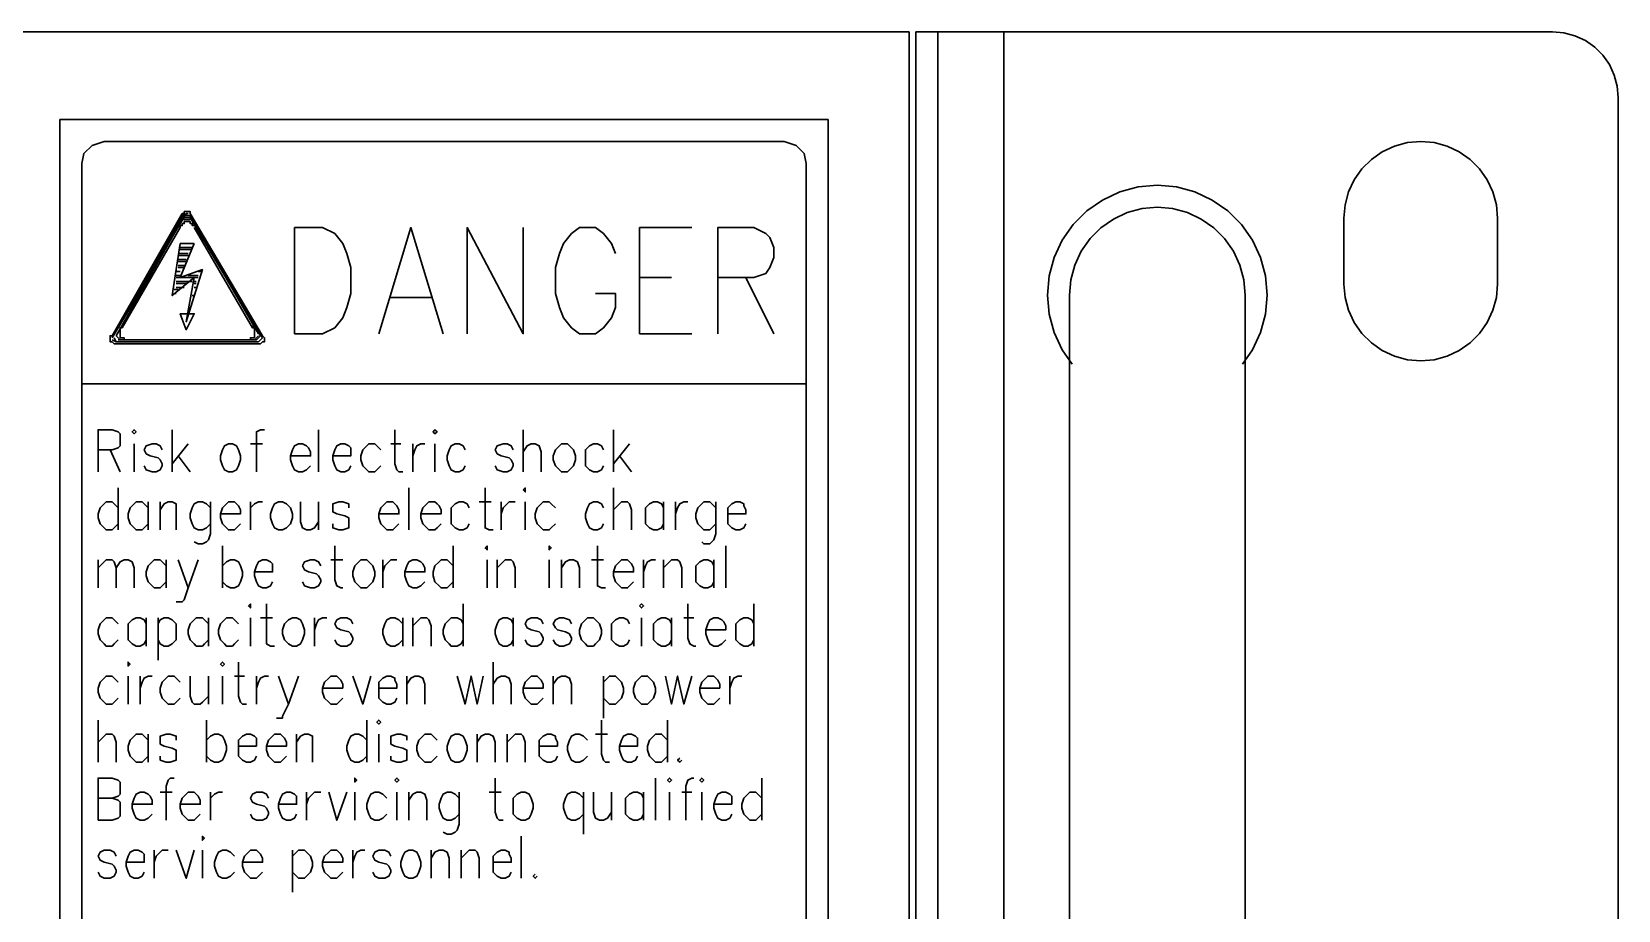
# Model space of a CAD drawing. Header units: millimetres. Extents: x -54 to 1098, y 71 to 805.
# Drawn here: x 443.2 to 515.5, y 201.1 to 241.2 of the extents above; entities that cross this region are included whole.
import ezdxf

# ---------------------------------------------------------------- set-up
doc = ezdxf.new("R2010")
doc.units = ezdxf.units.MM
doc.layers.get('0').update_dxf_attribs({"color": 5, "lineweight": 30})

msp = doc.modelspace()

# ---------------------------------------------------------------- linework, layer by layer
for p, q in [((483.183, 241.161), (65.783, 241.161)), ((483.183, 157.161), (483.183, 241.161)), ((483.483, 241.161), (484.483, 241.161)), ((483.483, 157.161), (483.483, 241.161)), ((484.483, 241.161), (484.483, 157.161)), ((484.483, 241.161), (484.483, 157.161)), ((512.483, 241.161), (484.483, 241.161)), ((487.483, 241.161), (487.483, 157.161)), ((515.483, 186.161), (515.483, 238.161)), ((444.483, 237.161), (479.483, 237.161)), ((444.483, 162.161), (444.483, 237.161)), ((479.483, 237.161), (479.483, 162.161)), ((506.483, 236.161), (506.483, 236.161)), ((502.983, 229.661), (502.983, 232.661)), ((509.983, 232.661), (509.983, 229.661)), ((490.483, 229.161), (490.483, 169.161)), ((498.483, 169.161), (498.483, 229.161)), ((506.483, 226.161), (506.483, 226.161))]:
    msp.add_line(p, q)
for points in [[(512.483, 241.161), (513.004, 241.115), (513.509, 240.98), (513.983, 240.759), (514.411, 240.459), (514.781, 240.089), (515.081, 239.661), (515.302, 239.187), (515.437, 238.682), (515.483, 238.161)], [(444.483, 237.161), (479.483, 237.161)], [(444.483, 162.161), (444.483, 237.161)], [(479.483, 237.161), (479.483, 162.161)], [(446.494, 236.157), (445.946, 235.975), (445.579, 235.61), (445.488, 235.154)], [(477.473, 236.157), (446.494, 236.157)], [(478.478, 235.154), (478.386, 235.61), (478.021, 235.975), (477.473, 236.157)], [(502.983, 232.661), (503.036, 233.269), (503.194, 233.858), (503.452, 234.411), (503.802, 234.911), (504.233, 235.342), (504.733, 235.692), (505.286, 235.95), (505.875, 236.108), (506.483, 236.161)], [(506.483, 236.161), (507.091, 236.108), (507.68, 235.95), (508.233, 235.692), (508.733, 235.342), (509.164, 234.911), (509.514, 234.411), (509.772, 233.858), (509.93, 233.269), (509.983, 232.661)], [(445.488, 235.154), (445.488, 164.169)], [(478.478, 164.169), (478.478, 235.154)], [(490.597, 226.014), (490.153, 226.661), (489.784, 227.451), (489.559, 228.293), (489.483, 229.161), (489.559, 230.029), (489.784, 230.871), (490.153, 231.661), (490.653, 232.375), (491.269, 232.991), (491.983, 233.491), (492.773, 233.859), (493.615, 234.085), (494.483, 234.161), (495.351, 234.085), (496.193, 233.859), (496.983, 233.491), (497.697, 232.991), (498.313, 232.375), (498.813, 231.661), (499.181, 230.871), (499.407, 230.029), (499.483, 229.161), (499.407, 228.293), (499.181, 227.451), (498.813, 226.661), (498.368, 226.014)], [(446.86, 227.217), (450.241, 232.873)], [(446.86, 227.217), (450.149, 232.873)], [(446.86, 227.308), (450.058, 232.873)], [(450.149, 232.964), (450.149, 232.873), (450.058, 232.873)], [(450.423, 232.873), (450.423, 232.964), (450.332, 232.964), (450.241, 232.964), (450.149, 232.964)], [(450.423, 232.782), (450.149, 232.782)], [(450.241, 232.873), (450.332, 232.873)], [(450.423, 232.873), (453.713, 227.308)], [(450.423, 232.782), (453.713, 227.217)], [(490.483, 229.161), (490.544, 229.855), (490.724, 230.529), (491.019, 231.161), (491.419, 231.732), (491.912, 232.225), (492.483, 232.625), (493.115, 232.92), (493.788, 233.1), (494.483, 233.161), (495.177, 233.1), (495.851, 232.92), (496.483, 232.625), (497.054, 232.225), (497.547, 231.732), (497.947, 231.161), (498.242, 230.529), (498.422, 229.855), (498.483, 229.161)], [(450.058, 232.599), (447.043, 227.308)], [(447.317, 227.673), (449.967, 232.234)], [(450.606, 232.326), (450.515, 232.326), (450.515, 232.417), (450.423, 232.417), (450.423, 232.508), (450.332, 232.508), (450.241, 232.508), (450.149, 232.508), (450.149, 232.417), (450.058, 232.417), (450.058, 232.326), (449.967, 232.326), (449.967, 232.234)], [(450.423, 232.599), (450.058, 232.599)], [(450.149, 232.69), (450.423, 232.69)], [(453.621, 227.308), (450.423, 232.69)], [(453.53, 227.399), (450.515, 232.599)], [(453.256, 227.673), (450.606, 232.234)], [(455.175, 227.399), (455.175, 232.234), (456.454, 232.234), (457.002, 231.961), (457.368, 231.504), (457.55, 231.048), (457.733, 230.41), (457.733, 229.224), (457.55, 228.585), (457.368, 228.129), (457.002, 227.673), (456.454, 227.399), (455.175, 227.399), (455.175, 227.399)], [(459.012, 227.399), (460.474, 232.234), (461.938, 227.399)], [(463.034, 227.399), (463.034, 232.234), (465.593, 227.399), (465.593, 232.234)], [(469.796, 231.048), (469.613, 231.504), (469.248, 231.961), (468.882, 232.234), (468.151, 232.234), (467.786, 231.961), (467.42, 231.504), (467.237, 231.048), (467.055, 230.41), (467.055, 229.224), (467.237, 228.585), (467.42, 228.129), (467.786, 227.673), (468.151, 227.399), (468.882, 227.399), (469.248, 227.673), (469.613, 228.129), (469.796, 228.585), (469.796, 229.224), (468.882, 229.224)], [(470.892, 227.399), (470.892, 232.234), (473.268, 232.234)], [(474.456, 227.399), (474.456, 232.234), (476.102, 232.234), (476.65, 231.961), (476.833, 231.778), (477.016, 231.322), (477.016, 230.866), (476.833, 230.41), (476.65, 230.136), (476.102, 229.954), (474.456, 229.954)], [(449.967, 231.504), (449.601, 229.132), (450.606, 229.954), (450.241, 227.946), (450.972, 230.318), (449.967, 229.954), (450.606, 231.504)], [(449.967, 231.504), (450.606, 231.504)], [(449.967, 231.322), (450.515, 231.322)], [(449.875, 231.048), (450.332, 231.048)], [(449.875, 230.957), (450.332, 230.957)], [(449.875, 230.775), (450.241, 230.775)], [(449.875, 230.683), (450.241, 230.683)], [(449.967, 231.231), (450.515, 231.231)], [(449.784, 230.227), (449.967, 230.227)], [(449.784, 230.045), (449.967, 230.045)], [(449.784, 229.954), (450.789, 229.954)], [(449.875, 230.501), (450.149, 230.501)], [(449.875, 230.41), (450.149, 230.41)], [(450.332, 230.045), (450.789, 230.045)], [(450.789, 230.227), (450.972, 230.227)], [(470.892, 229.954), (472.354, 229.954)], [(475.736, 229.954), (477.016, 227.399)], [(449.692, 229.406), (449.875, 229.406)], [(449.692, 229.224), (449.784, 229.224)], [(449.784, 229.771), (450.515, 229.771)], [(449.784, 229.68), (450.241, 229.68)], [(449.784, 229.497), (450.149, 229.497)], [(450.606, 229.771), (450.698, 229.771)], [(450.606, 229.68), (450.698, 229.68)], [(450.606, 229.497), (450.698, 229.497)], [(506.483, 226.161), (505.875, 226.214), (505.286, 226.372), (504.733, 226.63), (504.233, 226.98), (503.802, 227.411), (503.452, 227.911), (503.194, 228.464), (503.036, 229.053), (502.983, 229.661)], [(509.983, 229.661), (509.93, 229.053), (509.772, 228.464), (509.514, 227.911), (509.164, 227.411), (508.733, 226.98), (508.233, 226.63), (507.68, 226.372), (507.091, 226.214), (506.483, 226.161)], [(450.515, 229.132), (450.606, 229.132)], [(459.561, 229.041), (461.39, 229.041)], [(447.317, 227.764), (447.317, 227.673), (447.225, 227.673), (447.225, 227.581), (447.225, 227.49), (447.225, 227.399), (447.225, 227.308), (447.225, 227.217), (447.317, 227.217), (447.408, 227.217), (447.408, 227.125), (447.499, 227.125)], [(450.241, 227.581), (449.967, 228.311), (450.606, 228.311), (450.241, 227.581), (450.241, 227.581)], [(453.073, 227.125), (453.165, 227.125), (453.165, 227.217), (453.256, 227.217), (453.347, 227.217), (453.347, 227.308), (453.347, 227.399), (453.347, 227.49), (453.347, 227.581), (453.347, 227.673), (453.256, 227.673), (453.256, 227.764)], [(446.86, 227.308), (446.768, 227.308), (446.768, 227.217), (446.768, 227.125), (446.768, 227.034), (446.86, 227.034), (446.951, 226.943), (447.043, 226.943)], [(446.86, 227.125), (447.043, 227.034)], [(446.951, 227.217), (447.043, 227.034)], [(447.043, 227.308), (447.225, 227.125)], [(447.043, 227.034), (453.53, 227.034)], [(453.439, 227.125), (447.134, 227.125)], [(447.408, 227.125), (453.165, 227.125)], [(447.499, 227.125), (447.682, 227.125)], [(453.347, 227.125), (453.53, 227.308)], [(453.439, 227.125), (453.621, 227.308)], [(453.53, 227.034), (453.713, 227.217)], [(453.53, 226.943), (453.621, 226.943), (453.713, 227.034)], [(453.713, 227.034), (453.804, 227.034), (453.804, 227.125), (453.804, 227.217), (453.713, 227.308)], [(470.892, 227.399), (473.268, 227.399)], [(447.043, 226.943), (453.53, 226.943)], [(478.478, 225.118), (445.488, 225.118)], [(446.22, 221.103), (446.22, 223.02), (446.86, 223.02), (447.134, 222.929), (447.225, 222.837), (447.225, 222.655), (447.225, 222.471), (447.225, 222.289), (447.134, 222.197), (446.86, 222.106), (446.22, 222.106)], [(447.774, 222.929), (447.865, 222.837), (447.956, 222.929), (447.865, 223.02), (447.774, 222.929), (447.774, 222.929)], [(449.601, 221.103), (449.601, 223.02)], [(453.804, 223.02), (453.621, 223.02), (453.439, 222.929), (453.439, 222.655), (453.439, 221.103)], [(456.271, 221.103), (456.271, 223.02)], [(459.743, 223.02), (459.743, 221.467), (459.835, 221.194), (459.926, 221.103), (460.109, 221.103)], [(461.481, 222.929), (461.572, 222.837), (461.664, 222.929), (461.572, 223.02), (461.481, 222.929), (461.481, 222.929)], [(465.593, 221.103), (465.593, 223.02)], [(469.704, 221.103), (469.704, 223.02)], [(446.768, 222.106), (447.225, 221.103)], [(447.865, 222.38), (447.865, 221.103)], [(449.144, 222.106), (449.053, 222.289), (448.87, 222.38), (448.687, 222.38), (448.413, 222.289), (448.322, 222.106), (448.413, 221.924), (448.596, 221.832), (448.961, 221.741), (449.053, 221.65), (449.144, 221.467), (449.144, 221.376), (449.053, 221.194), (448.87, 221.103), (448.687, 221.103), (448.413, 221.194), (448.322, 221.376)], [(450.332, 222.38), (449.601, 221.467)], [(452.159, 222.38), (451.977, 222.289), (451.885, 222.106), (451.794, 221.832), (451.794, 221.65), (451.885, 221.376), (451.977, 221.194), (452.159, 221.103), (452.342, 221.103), (452.525, 221.194), (452.616, 221.376), (452.708, 221.65), (452.708, 221.832), (452.616, 222.106), (452.525, 222.289), (452.342, 222.38), (452.159, 222.38), (452.159, 222.38)], [(453.165, 222.38), (453.713, 222.38)], [(454.992, 221.832), (455.906, 221.832), (455.906, 222.015), (455.814, 222.197), (455.723, 222.289), (455.54, 222.38), (455.358, 222.38), (455.175, 222.289), (455.083, 222.106), (454.992, 221.832), (454.992, 221.65), (455.083, 221.376), (455.175, 221.194), (455.358, 221.103), (455.54, 221.103), (455.723, 221.194), (455.906, 221.376)], [(456.911, 221.832), (457.733, 221.832), (457.733, 222.015), (457.733, 222.197), (457.642, 222.289), (457.459, 222.38), (457.276, 222.38), (457.094, 222.289), (457.002, 222.106), (456.911, 221.832), (456.911, 221.65), (457.002, 221.376), (457.094, 221.194), (457.276, 221.103), (457.459, 221.103), (457.642, 221.194), (457.733, 221.376)], [(459.104, 222.106), (458.921, 222.289), (458.83, 222.38), (458.556, 222.38), (458.464, 222.289), (458.281, 222.106), (458.19, 221.832), (458.19, 221.65), (458.281, 221.376), (458.464, 221.194), (458.556, 221.103), (458.83, 221.103), (458.921, 221.194), (459.104, 221.376)], [(459.561, 222.38), (460.018, 222.38)], [(460.567, 221.103), (460.567, 222.38)], [(460.567, 221.832), (460.659, 222.106), (460.75, 222.289), (460.933, 222.38), (461.115, 222.38)], [(461.572, 222.38), (461.572, 221.103)], [(462.943, 222.106), (462.852, 222.289), (462.669, 222.38), (462.486, 222.38), (462.303, 222.289), (462.212, 222.106), (462.121, 221.832), (462.121, 221.65), (462.212, 221.376), (462.303, 221.194), (462.486, 221.103), (462.669, 221.103), (462.852, 221.194), (462.943, 221.376)], [(465.136, 222.106), (465.044, 222.289), (464.862, 222.38), (464.679, 222.38), (464.405, 222.289), (464.313, 222.106), (464.405, 221.924), (464.588, 221.832), (464.953, 221.741), (465.044, 221.65), (465.136, 221.467), (465.136, 221.376), (465.044, 221.194), (464.862, 221.103), (464.679, 221.103), (464.405, 221.194), (464.313, 221.376)], [(465.593, 222.015), (465.775, 222.289), (465.958, 222.38), (466.141, 222.38), (466.324, 222.289), (466.415, 222.015), (466.415, 221.103)], [(467.329, 222.38), (467.237, 222.289), (467.055, 222.106), (466.963, 221.832), (466.963, 221.65), (467.055, 221.376), (467.237, 221.194), (467.329, 221.103), (467.603, 221.103), (467.694, 221.194), (467.877, 221.376), (467.968, 221.65), (467.968, 221.832), (467.877, 222.106), (467.694, 222.289), (467.603, 222.38), (467.329, 222.38), (467.329, 222.38)], [(469.248, 222.106), (469.156, 222.289), (468.973, 222.38), (468.791, 222.38), (468.608, 222.289), (468.425, 222.106), (468.425, 221.832), (468.425, 221.65), (468.425, 221.376), (468.608, 221.194), (468.791, 221.103), (468.973, 221.103), (469.156, 221.194), (469.248, 221.376)], [(470.435, 222.38), (469.704, 221.467)], [(449.875, 221.832), (450.423, 221.103)], [(469.979, 221.832), (470.527, 221.103)], [(447.134, 220.373), (447.134, 218.457)], [(460.383, 218.457), (460.383, 220.373)], [(463.857, 220.373), (463.857, 218.822), (463.857, 218.548), (464.039, 218.457), (464.222, 218.457)], [(465.593, 220.281), (465.684, 220.19), (465.684, 220.281), (465.684, 220.373), (465.593, 220.281), (465.593, 220.281)], [(469.704, 218.457), (469.704, 220.373)], [(447.134, 219.46), (446.951, 219.643), (446.86, 219.734), (446.586, 219.734), (446.494, 219.643), (446.312, 219.46), (446.22, 219.187), (446.22, 219.004), (446.312, 218.731), (446.494, 218.548), (446.586, 218.457), (446.86, 218.457), (446.951, 218.548), (447.134, 218.731)], [(448.505, 219.46), (448.322, 219.643), (448.23, 219.734), (447.956, 219.734), (447.865, 219.643), (447.682, 219.46), (447.591, 219.187), (447.591, 219.004), (447.682, 218.731), (447.865, 218.548), (447.956, 218.457), (448.23, 218.457), (448.322, 218.548), (448.505, 218.731)], [(448.505, 219.734), (448.505, 218.457)], [(449.053, 218.457), (449.053, 219.734)], [(449.053, 219.369), (449.236, 219.643), (449.418, 219.734), (449.601, 219.734), (449.784, 219.643), (449.784, 219.369), (449.784, 218.457)], [(451.337, 219.46), (451.154, 219.643), (450.972, 219.734), (450.789, 219.734), (450.606, 219.643), (450.515, 219.46), (450.423, 219.187), (450.423, 219.004), (450.515, 218.731), (450.606, 218.548), (450.789, 218.457), (450.972, 218.457), (451.154, 218.548), (451.337, 218.731)], [(451.337, 219.734), (451.337, 218.274), (451.246, 218.001), (451.154, 217.909), (450.972, 217.818), (450.789, 217.818), (450.606, 217.909)], [(451.794, 219.187), (452.708, 219.187), (452.708, 219.369), (452.616, 219.552), (452.525, 219.643), (452.434, 219.734), (452.159, 219.734), (452.068, 219.643), (451.885, 219.46), (451.794, 219.187), (451.794, 219.004), (451.885, 218.731), (452.068, 218.548), (452.159, 218.457), (452.434, 218.457), (452.525, 218.548), (452.708, 218.731)], [(453.165, 218.457), (453.165, 219.734)], [(453.165, 219.187), (453.165, 219.46), (453.347, 219.643), (453.53, 219.734), (453.713, 219.734)], [(454.444, 219.734), (454.261, 219.643), (454.17, 219.46), (454.078, 219.187), (454.078, 219.004), (454.17, 218.731), (454.261, 218.548), (454.444, 218.457), (454.627, 218.457), (454.809, 218.548), (454.992, 218.731), (455.083, 219.004), (455.083, 219.187), (454.992, 219.46), (454.809, 219.643), (454.627, 219.734), (454.444, 219.734), (454.444, 219.734)], [(455.449, 219.734), (455.449, 218.822), (455.54, 218.548), (455.723, 218.457), (455.906, 218.457), (456.089, 218.548), (456.271, 218.822)], [(456.271, 219.734), (456.271, 218.457)], [(457.642, 219.46), (457.642, 219.643), (457.368, 219.734), (457.185, 219.734), (456.911, 219.643), (456.911, 219.46), (456.911, 219.278), (457.094, 219.187), (457.459, 219.095), (457.642, 219.004), (457.642, 218.822), (457.642, 218.731), (457.642, 218.548), (457.368, 218.457), (457.185, 218.457), (456.911, 218.548), (456.911, 218.731)], [(459.012, 219.187), (459.926, 219.187), (459.926, 219.369), (459.835, 219.552), (459.743, 219.643), (459.652, 219.734), (459.378, 219.734), (459.287, 219.643), (459.104, 219.46), (459.012, 219.187), (459.012, 219.004), (459.104, 218.731), (459.287, 218.548), (459.378, 218.457), (459.652, 218.457), (459.743, 218.548), (459.926, 218.731)], [(460.933, 219.187), (461.846, 219.187), (461.846, 219.369), (461.755, 219.552), (461.664, 219.643), (461.572, 219.734), (461.298, 219.734), (461.207, 219.643), (461.024, 219.46), (460.933, 219.187), (460.933, 219.004), (461.024, 218.731), (461.207, 218.548), (461.298, 218.457), (461.572, 218.457), (461.664, 218.548), (461.846, 218.731)], [(463.126, 219.46), (463.034, 219.643), (462.852, 219.734), (462.669, 219.734), (462.486, 219.643), (462.303, 219.46), (462.303, 219.187), (462.303, 219.004), (462.303, 218.731), (462.486, 218.548), (462.669, 218.457), (462.852, 218.457), (463.034, 218.548), (463.126, 218.731)], [(463.582, 219.734), (464.131, 219.734)], [(464.588, 218.457), (464.588, 219.734)], [(464.588, 219.187), (464.679, 219.46), (464.862, 219.643), (464.953, 219.734), (465.227, 219.734)], [(465.684, 219.734), (465.684, 218.457)], [(467.055, 219.46), (466.872, 219.643), (466.781, 219.734), (466.506, 219.734), (466.415, 219.643), (466.232, 219.46), (466.141, 219.187), (466.141, 219.004), (466.232, 218.731), (466.415, 218.548), (466.506, 218.457), (466.781, 218.457), (466.872, 218.548), (467.055, 218.731)], [(469.248, 219.46), (469.156, 219.643), (468.973, 219.734), (468.791, 219.734), (468.608, 219.643), (468.517, 219.46), (468.425, 219.187), (468.425, 219.004), (468.517, 218.731), (468.608, 218.548), (468.791, 218.457), (468.973, 218.457), (469.156, 218.548), (469.248, 218.731)], [(469.704, 219.369), (469.979, 219.643), (470.07, 219.734), (470.344, 219.734), (470.435, 219.643), (470.527, 219.369), (470.527, 218.457)], [(471.989, 219.46), (471.897, 219.643), (471.715, 219.734), (471.532, 219.734), (471.349, 219.643), (471.166, 219.46), (471.166, 219.187), (471.166, 219.004), (471.166, 218.731), (471.349, 218.548), (471.532, 218.457), (471.715, 218.457), (471.897, 218.548), (471.989, 218.731)], [(471.989, 219.734), (471.989, 218.457)], [(472.537, 218.457), (472.537, 219.734)], [(472.537, 219.187), (472.628, 219.46), (472.72, 219.643), (472.902, 219.734), (473.085, 219.734)], [(474.364, 219.46), (474.182, 219.643), (474.09, 219.734), (473.816, 219.734), (473.725, 219.643), (473.542, 219.46), (473.451, 219.187), (473.451, 219.004), (473.542, 218.731), (473.725, 218.548), (473.816, 218.457), (474.09, 218.457), (474.182, 218.548), (474.364, 218.731)], [(474.364, 219.734), (474.364, 218.274), (474.273, 218.001), (474.182, 217.909), (474.09, 217.818), (473.816, 217.818), (473.725, 217.909)], [(474.913, 219.187), (475.736, 219.187), (475.736, 219.369), (475.645, 219.552), (475.645, 219.643), (475.462, 219.734), (475.278, 219.734), (475.095, 219.643), (474.913, 219.46), (474.913, 219.187), (474.913, 219.004), (474.913, 218.731), (475.095, 218.548), (475.278, 218.457), (475.462, 218.457), (475.645, 218.548), (475.736, 218.731)], [(451.885, 215.811), (451.885, 217.727)], [(457.002, 217.727), (457.002, 216.176), (457.094, 215.902), (457.276, 215.811), (457.368, 215.811)], [(462.395, 217.727), (462.395, 215.811)], [(463.857, 217.636), (463.948, 217.545), (463.948, 217.636), (463.948, 217.727), (463.857, 217.636), (463.857, 217.636)], [(466.781, 217.636), (466.781, 217.545), (466.872, 217.636), (466.781, 217.727), (466.781, 217.636), (466.781, 217.636)], [(468.973, 217.727), (468.973, 216.176), (468.973, 215.902), (469.156, 215.811), (469.339, 215.811)], [(474.821, 215.811), (474.821, 217.727)], [(446.22, 215.811), (446.22, 217.088)], [(446.22, 216.723), (446.494, 216.997), (446.586, 217.088), (446.86, 217.088), (446.951, 216.997), (447.043, 216.723), (447.043, 215.811)], [(447.043, 216.723), (447.225, 216.997), (447.408, 217.088), (447.591, 217.088), (447.774, 216.997), (447.865, 216.723), (447.865, 215.811)], [(449.327, 216.815), (449.144, 216.997), (449.053, 217.088), (448.779, 217.088), (448.687, 216.997), (448.505, 216.815), (448.413, 216.541), (448.413, 216.358), (448.505, 216.085), (448.687, 215.902), (448.779, 215.811), (449.053, 215.811), (449.144, 215.902), (449.327, 216.085)], [(449.327, 217.088), (449.327, 215.811)], [(449.875, 217.088), (450.332, 215.811), (450.789, 217.088)], [(451.885, 216.815), (452.068, 216.997), (452.251, 217.088), (452.434, 217.088), (452.616, 216.997), (452.708, 216.815), (452.799, 216.541), (452.799, 216.358), (452.708, 216.085), (452.616, 215.902), (452.434, 215.811), (452.251, 215.811), (452.068, 215.902), (451.885, 216.085)], [(453.347, 216.541), (454.17, 216.541), (454.17, 216.723), (454.17, 216.906), (454.078, 216.997), (453.896, 217.088), (453.713, 217.088), (453.53, 216.997), (453.439, 216.815), (453.347, 216.541), (453.347, 216.358), (453.439, 216.085), (453.53, 215.902), (453.713, 215.811), (453.896, 215.811), (454.078, 215.902), (454.17, 216.085)], [(456.363, 216.815), (456.271, 216.997), (456.089, 217.088), (455.906, 217.088), (455.632, 216.997), (455.54, 216.815), (455.632, 216.632), (455.814, 216.541), (456.18, 216.45), (456.271, 216.358), (456.363, 216.176), (456.363, 216.085), (456.271, 215.902), (456.089, 215.811), (455.906, 215.811), (455.632, 215.902), (455.54, 216.085)], [(456.819, 217.088), (457.368, 217.088)], [(458.19, 217.088), (458.099, 216.997), (457.916, 216.815), (457.825, 216.541), (457.825, 216.358), (457.916, 216.085), (458.099, 215.902), (458.19, 215.811), (458.464, 215.811), (458.556, 215.902), (458.738, 216.085), (458.83, 216.358), (458.83, 216.541), (458.738, 216.815), (458.556, 216.997), (458.464, 217.088), (458.19, 217.088), (458.19, 217.088)], [(459.195, 215.811), (459.195, 217.088)], [(459.195, 216.541), (459.287, 216.815), (459.469, 216.997), (459.561, 217.088), (459.835, 217.088)], [(460.2, 216.541), (461.115, 216.541), (461.115, 216.723), (461.024, 216.906), (460.933, 216.997), (460.75, 217.088), (460.567, 217.088), (460.383, 216.997), (460.292, 216.815), (460.2, 216.541), (460.2, 216.358), (460.292, 216.085), (460.383, 215.902), (460.567, 215.811), (460.75, 215.811), (460.933, 215.902), (461.115, 216.085)], [(462.395, 216.815), (462.212, 216.997), (462.121, 217.088), (461.846, 217.088), (461.755, 216.997), (461.572, 216.815), (461.481, 216.541), (461.481, 216.358), (461.572, 216.085), (461.755, 215.902), (461.846, 215.811), (462.121, 215.811), (462.212, 215.902), (462.395, 216.085)], [(463.948, 217.088), (463.948, 215.811)], [(464.405, 215.811), (464.405, 217.088)], [(464.405, 216.723), (464.679, 216.997), (464.77, 217.088), (465.044, 217.088), (465.136, 216.997), (465.227, 216.723), (465.227, 215.811)], [(466.781, 217.088), (466.781, 215.811)], [(467.329, 215.811), (467.329, 217.088)], [(467.329, 216.723), (467.512, 216.997), (467.694, 217.088), (467.877, 217.088), (468.06, 216.997), (468.151, 216.723), (468.151, 215.811)], [(468.699, 217.088), (469.248, 217.088)], [(469.704, 216.541), (470.618, 216.541), (470.618, 216.723), (470.527, 216.906), (470.435, 216.997), (470.344, 217.088), (470.07, 217.088), (469.979, 216.997), (469.796, 216.815), (469.704, 216.541), (469.704, 216.358), (469.796, 216.085), (469.979, 215.902), (470.07, 215.811), (470.344, 215.811), (470.435, 215.902), (470.618, 216.085)], [(471.075, 215.811), (471.075, 217.088)], [(471.075, 216.541), (471.166, 216.815), (471.258, 216.997), (471.441, 217.088), (471.623, 217.088)], [(471.989, 215.811), (471.989, 217.088)], [(471.989, 216.723), (472.263, 216.997), (472.354, 217.088), (472.628, 217.088), (472.72, 216.997), (472.811, 216.723), (472.811, 215.811)], [(474.273, 216.815), (474.182, 216.997), (473.999, 217.088), (473.816, 217.088), (473.633, 216.997), (473.451, 216.815), (473.451, 216.541), (473.451, 216.358), (473.451, 216.085), (473.633, 215.902), (473.816, 215.811), (473.999, 215.811), (474.182, 215.902), (474.273, 216.085)], [(474.273, 217.088), (474.273, 215.811)], [(450.332, 215.811), (450.149, 215.264), (450.058, 215.172), (449.784, 215.172)], [(453.073, 214.99), (453.165, 214.899), (453.165, 214.99), (453.165, 215.081), (453.073, 214.99), (453.073, 214.99)], [(453.896, 215.081), (453.896, 213.53), (453.896, 213.257), (454.078, 213.165), (454.261, 213.165)], [(462.852, 215.081), (462.852, 213.165)], [(470.892, 214.99), (470.984, 214.899), (471.075, 214.99), (470.984, 215.081), (470.892, 214.99), (470.892, 214.99)], [(473.085, 215.081), (473.085, 213.53), (473.177, 213.257), (473.359, 213.165), (473.451, 213.165)], [(476.102, 215.081), (476.102, 213.165)], [(447.134, 214.169), (446.951, 214.351), (446.86, 214.443), (446.586, 214.443), (446.494, 214.351), (446.312, 214.169), (446.22, 213.895), (446.22, 213.713), (446.312, 213.439), (446.494, 213.257), (446.586, 213.165), (446.86, 213.165), (446.951, 213.257), (447.134, 213.439)], [(448.413, 214.169), (448.322, 214.351), (448.139, 214.443), (447.956, 214.443), (447.774, 214.351), (447.591, 214.169), (447.591, 213.895), (447.591, 213.713), (447.591, 213.439), (447.774, 213.257), (447.956, 213.165), (448.139, 213.165), (448.322, 213.257), (448.413, 213.439)], [(448.413, 214.443), (448.413, 213.165)], [(448.961, 214.443), (448.961, 212.527)], [(448.961, 214.169), (449.053, 214.351), (449.236, 214.443), (449.418, 214.443), (449.601, 214.351), (449.784, 214.169), (449.784, 213.895), (449.784, 213.713), (449.784, 213.439), (449.601, 213.257), (449.418, 213.165), (449.236, 213.165), (449.053, 213.257), (448.961, 213.439)], [(451.246, 214.169), (451.063, 214.351), (450.972, 214.443), (450.698, 214.443), (450.606, 214.351), (450.423, 214.169), (450.332, 213.895), (450.332, 213.713), (450.423, 213.439), (450.606, 213.257), (450.698, 213.165), (450.972, 213.165), (451.063, 213.257), (451.246, 213.439)], [(451.246, 214.443), (451.246, 213.165)], [(452.616, 214.169), (452.434, 214.351), (452.342, 214.443), (452.068, 214.443), (451.977, 214.351), (451.794, 214.169), (451.703, 213.895), (451.703, 213.713), (451.794, 213.439), (451.977, 213.257), (452.068, 213.165), (452.342, 213.165), (452.434, 213.257), (452.616, 213.439)], [(453.165, 214.443), (453.165, 213.165)], [(453.621, 214.443), (454.17, 214.443)], [(455.083, 214.443), (454.901, 214.351), (454.718, 214.169), (454.627, 213.895), (454.627, 213.713), (454.718, 213.439), (454.901, 213.257), (455.083, 213.165), (455.266, 213.165), (455.449, 213.257), (455.54, 213.439), (455.632, 213.713), (455.632, 213.895), (455.54, 214.169), (455.449, 214.351), (455.266, 214.443), (455.083, 214.443), (455.083, 214.443)], [(456.089, 213.165), (456.089, 214.443)], [(456.089, 213.895), (456.18, 214.169), (456.271, 214.351), (456.454, 214.443), (456.637, 214.443)], [(457.825, 214.169), (457.733, 214.351), (457.55, 214.443), (457.276, 214.443), (457.094, 214.351), (457.002, 214.169), (457.094, 213.986), (457.276, 213.895), (457.642, 213.804), (457.733, 213.713), (457.825, 213.53), (457.825, 213.439), (457.733, 213.257), (457.55, 213.165), (457.276, 213.165), (457.094, 213.257), (457.002, 213.439)], [(460.109, 214.169), (459.926, 214.351), (459.743, 214.443), (459.561, 214.443), (459.378, 214.351), (459.287, 214.169), (459.195, 213.895), (459.195, 213.713), (459.287, 213.439), (459.378, 213.257), (459.561, 213.165), (459.743, 213.165), (459.926, 213.257), (460.109, 213.439)], [(460.109, 214.443), (460.109, 213.165)], [(460.567, 213.165), (460.567, 214.443)], [(460.567, 214.078), (460.841, 214.351), (460.933, 214.443), (461.207, 214.443), (461.298, 214.351), (461.39, 214.078), (461.39, 213.165)], [(462.852, 214.169), (462.76, 214.351), (462.577, 214.443), (462.303, 214.443), (462.212, 214.351), (462.029, 214.169), (461.938, 213.895), (461.938, 213.713), (462.029, 213.439), (462.212, 213.257), (462.303, 213.165), (462.577, 213.165), (462.76, 213.257), (462.852, 213.439)], [(465.136, 214.169), (465.044, 214.351), (464.862, 214.443), (464.679, 214.443), (464.496, 214.351), (464.405, 214.169), (464.313, 213.895), (464.313, 213.713), (464.405, 213.439), (464.496, 213.257), (464.679, 213.165), (464.862, 213.165), (465.044, 213.257), (465.136, 213.439)], [(465.136, 214.443), (465.136, 213.165)], [(466.506, 214.169), (466.415, 214.351), (466.232, 214.443), (465.958, 214.443), (465.775, 214.351), (465.684, 214.169), (465.775, 213.986), (465.958, 213.895), (466.324, 213.804), (466.415, 213.713), (466.506, 213.53), (466.506, 213.439), (466.415, 213.257), (466.232, 213.165), (465.958, 213.165), (465.775, 213.257), (465.684, 213.439)], [(467.786, 214.169), (467.694, 214.351), (467.42, 214.443), (467.237, 214.443), (467.055, 214.351), (466.963, 214.169), (467.055, 213.986), (467.146, 213.895), (467.512, 213.804), (467.694, 213.713), (467.786, 213.53), (467.786, 213.439), (467.694, 213.257), (467.42, 213.165), (467.237, 213.165), (467.055, 213.257), (466.963, 213.439)], [(468.517, 214.443), (468.425, 214.351), (468.242, 214.169), (468.151, 213.895), (468.151, 213.713), (468.242, 213.439), (468.425, 213.257), (468.517, 213.165), (468.791, 213.165), (468.882, 213.257), (469.065, 213.439), (469.156, 213.713), (469.156, 213.895), (469.065, 214.169), (468.882, 214.351), (468.791, 214.443), (468.517, 214.443), (468.517, 214.443)], [(470.435, 214.169), (470.344, 214.351), (470.161, 214.443), (469.979, 214.443), (469.796, 214.351), (469.613, 214.169), (469.613, 213.895), (469.613, 213.713), (469.613, 213.439), (469.796, 213.257), (469.979, 213.165), (470.161, 213.165), (470.344, 213.257), (470.435, 213.439)], [(470.984, 214.443), (470.984, 213.165)], [(472.354, 214.169), (472.263, 214.351), (472.08, 214.443), (471.897, 214.443), (471.715, 214.351), (471.532, 214.169), (471.532, 213.895), (471.532, 213.713), (471.532, 213.439), (471.715, 213.257), (471.897, 213.165), (472.08, 213.165), (472.263, 213.257), (472.354, 213.439)], [(472.354, 214.443), (472.354, 213.165)], [(472.902, 214.443), (473.359, 214.443)], [(473.908, 213.895), (474.821, 213.895), (474.821, 214.078), (474.73, 214.26), (474.639, 214.351), (474.456, 214.443), (474.273, 214.443), (474.09, 214.351), (473.999, 214.169), (473.908, 213.895), (473.908, 213.713), (473.999, 213.439), (474.09, 213.257), (474.273, 213.165), (474.456, 213.165), (474.639, 213.257), (474.821, 213.439)], [(476.102, 214.169), (476.011, 214.351), (475.828, 214.443), (475.645, 214.443), (475.462, 214.351), (475.278, 214.169), (475.278, 213.895), (475.278, 213.713), (475.278, 213.439), (475.462, 213.257), (475.645, 213.165), (475.828, 213.165), (476.011, 213.257), (476.102, 213.439)], [(447.134, 211.523), (446.951, 211.706), (446.86, 211.797), (446.586, 211.797), (446.494, 211.706), (446.312, 211.523), (446.22, 211.249), (446.22, 211.067), (446.312, 210.793), (446.494, 210.611), (446.586, 210.52), (446.86, 210.52), (446.951, 210.611), (447.134, 210.793)], [(447.591, 212.344), (447.591, 212.253), (447.682, 212.344), (447.591, 212.435), (447.591, 212.344), (447.591, 212.344)], [(447.591, 211.797), (447.591, 210.52)], [(448.139, 210.52), (448.139, 211.797)], [(448.139, 211.249), (448.23, 211.523), (448.322, 211.706), (448.505, 211.797), (448.687, 211.797)], [(449.967, 211.523), (449.784, 211.706), (449.692, 211.797), (449.418, 211.797), (449.327, 211.706), (449.144, 211.523), (449.053, 211.249), (449.053, 211.067), (449.144, 210.793), (449.327, 210.611), (449.418, 210.52), (449.692, 210.52), (449.784, 210.611), (449.967, 210.793)], [(450.423, 211.797), (450.423, 210.885), (450.515, 210.611), (450.606, 210.52), (450.88, 210.52), (450.972, 210.611), (451.246, 210.885)], [(451.246, 211.797), (451.246, 210.52)], [(451.794, 212.344), (451.885, 212.253), (451.977, 212.344), (451.885, 212.435), (451.794, 212.344), (451.794, 212.344)], [(451.885, 211.797), (451.885, 210.52)], [(452.434, 211.797), (452.89, 211.797)], [(452.616, 212.435), (452.616, 210.885), (452.708, 210.611), (452.799, 210.52), (452.982, 210.52)], [(453.439, 210.52), (453.439, 211.797)], [(453.439, 211.249), (453.53, 211.523), (453.621, 211.706), (453.804, 211.797), (453.987, 211.797)], [(454.444, 211.797), (454.901, 210.52), (455.358, 211.797)], [(456.454, 211.249), (457.368, 211.249), (457.368, 211.432), (457.276, 211.614), (457.185, 211.706), (457.094, 211.797), (456.819, 211.797), (456.728, 211.706), (456.545, 211.523), (456.454, 211.249), (456.454, 211.067), (456.545, 210.793), (456.728, 210.611), (456.819, 210.52), (457.094, 210.52), (457.185, 210.611), (457.368, 210.793)], [(457.825, 211.797), (458.281, 210.52), (458.647, 211.797)], [(459.012, 211.249), (459.835, 211.249), (459.835, 211.432), (459.743, 211.614), (459.743, 211.706), (459.561, 211.797), (459.378, 211.797), (459.195, 211.706), (459.012, 211.523), (459.012, 211.249), (459.012, 211.067), (459.012, 210.793), (459.195, 210.611), (459.378, 210.52), (459.561, 210.52), (459.743, 210.611), (459.835, 210.793)], [(460.292, 210.52), (460.292, 211.797)], [(460.292, 211.432), (460.474, 211.706), (460.659, 211.797), (460.841, 211.797), (461.024, 211.706), (461.115, 211.432), (461.115, 210.52)], [(462.577, 211.797), (462.943, 210.52), (463.217, 211.797), (463.491, 210.52), (463.765, 211.797)], [(464.222, 210.52), (464.222, 212.435)], [(464.222, 211.432), (464.405, 211.706), (464.588, 211.797), (464.77, 211.797), (464.953, 211.706), (465.044, 211.432), (465.044, 210.52)], [(465.593, 211.249), (466.506, 211.249), (466.506, 211.432), (466.415, 211.614), (466.324, 211.706), (466.232, 211.797), (465.958, 211.797), (465.867, 211.706), (465.684, 211.523), (465.593, 211.249), (465.593, 211.067), (465.684, 210.793), (465.867, 210.611), (465.958, 210.52), (466.232, 210.52), (466.324, 210.611), (466.506, 210.793)], [(466.963, 210.52), (466.963, 211.797)], [(466.963, 211.432), (467.146, 211.706), (467.329, 211.797), (467.512, 211.797), (467.694, 211.706), (467.786, 211.432), (467.786, 210.52)], [(469.248, 211.797), (469.248, 209.881)], [(469.248, 211.523), (469.43, 211.706), (469.522, 211.797), (469.796, 211.797), (469.887, 211.706), (470.07, 211.523), (470.161, 211.249), (470.161, 211.067), (470.07, 210.793), (469.887, 210.611), (469.796, 210.52), (469.522, 210.52), (469.43, 210.611), (469.248, 210.793)], [(470.984, 211.797), (470.892, 211.706), (470.71, 211.523), (470.618, 211.249), (470.618, 211.067), (470.71, 210.793), (470.892, 210.611), (470.984, 210.52), (471.258, 210.52), (471.349, 210.611), (471.532, 210.793), (471.623, 211.067), (471.623, 211.249), (471.532, 211.523), (471.349, 211.706), (471.258, 211.797), (470.984, 211.797), (470.984, 211.797)], [(472.08, 211.797), (472.354, 210.52), (472.628, 211.797), (472.902, 210.52), (473.268, 211.797)], [(473.633, 211.249), (474.547, 211.249), (474.547, 211.432), (474.456, 211.614), (474.364, 211.706), (474.273, 211.797), (473.999, 211.797), (473.908, 211.706), (473.725, 211.523), (473.633, 211.249), (473.633, 211.067), (473.725, 210.793), (473.908, 210.611), (473.999, 210.52), (474.273, 210.52), (474.364, 210.611), (474.547, 210.793)], [(475.004, 210.52), (475.004, 211.797)], [(475.004, 211.249), (475.095, 211.523), (475.187, 211.706), (475.37, 211.797), (475.554, 211.797)], [(454.901, 210.52), (454.627, 209.972), (454.627, 209.881), (454.352, 209.881)], [(446.22, 207.874), (446.22, 209.79)], [(451.154, 207.874), (451.154, 209.79)], [(458.464, 209.79), (458.464, 207.874)], [(458.921, 209.699), (459.012, 209.607), (459.104, 209.699), (459.012, 209.79), (458.921, 209.699), (458.921, 209.699)], [(469.156, 209.79), (469.156, 208.239), (469.248, 207.965), (469.339, 207.874), (469.522, 207.874)], [(472.172, 209.79), (472.172, 207.874)], [(446.22, 208.786), (446.494, 209.06), (446.586, 209.151), (446.86, 209.151), (446.951, 209.06), (447.043, 208.786), (447.043, 207.874)], [(448.505, 208.877), (448.322, 209.06), (448.23, 209.151), (447.956, 209.151), (447.865, 209.06), (447.682, 208.877), (447.591, 208.604), (447.591, 208.421), (447.682, 208.148), (447.865, 207.965), (447.956, 207.874), (448.23, 207.874), (448.322, 207.965), (448.505, 208.148)], [(448.505, 209.151), (448.505, 207.874)], [(449.784, 208.877), (449.784, 209.06), (449.51, 209.151), (449.327, 209.151), (449.053, 209.06), (449.053, 208.877), (449.053, 208.695), (449.236, 208.604), (449.601, 208.513), (449.784, 208.421), (449.784, 208.239), (449.784, 208.148), (449.784, 207.965), (449.51, 207.874), (449.327, 207.874), (449.053, 207.965), (449.053, 208.148)], [(451.154, 208.877), (451.337, 209.06), (451.52, 209.151), (451.703, 209.151), (451.885, 209.06), (451.977, 208.877), (452.068, 208.604), (452.068, 208.421), (451.977, 208.148), (451.885, 207.965), (451.703, 207.874), (451.52, 207.874), (451.337, 207.965), (451.154, 208.148)], [(452.616, 208.604), (453.439, 208.604), (453.439, 208.786), (453.439, 208.969), (453.347, 209.06), (453.165, 209.151), (452.982, 209.151), (452.799, 209.06), (452.616, 208.877), (452.616, 208.604), (452.616, 208.421), (452.616, 208.148), (452.799, 207.965), (452.982, 207.874), (453.165, 207.874), (453.347, 207.965), (453.439, 208.148)], [(453.896, 208.604), (454.809, 208.604), (454.809, 208.786), (454.718, 208.969), (454.627, 209.06), (454.535, 209.151), (454.261, 209.151), (454.17, 209.06), (453.987, 208.877), (453.896, 208.604), (453.896, 208.421), (453.987, 208.148), (454.17, 207.965), (454.261, 207.874), (454.535, 207.874), (454.627, 207.965), (454.809, 208.148)], [(455.266, 207.874), (455.266, 209.151)], [(455.266, 208.786), (455.449, 209.06), (455.632, 209.151), (455.814, 209.151), (455.997, 209.06), (455.997, 208.786), (455.997, 207.874)], [(458.464, 208.877), (458.281, 209.06), (458.099, 209.151), (457.916, 209.151), (457.733, 209.06), (457.642, 208.877), (457.55, 208.604), (457.55, 208.421), (457.642, 208.148), (457.733, 207.965), (457.916, 207.874), (458.099, 207.874), (458.281, 207.965), (458.464, 208.148)], [(459.012, 209.151), (459.012, 207.874)], [(460.292, 208.877), (460.292, 209.06), (460.018, 209.151), (459.835, 209.151), (459.561, 209.06), (459.561, 208.877), (459.561, 208.695), (459.743, 208.604), (460.109, 208.513), (460.292, 208.421), (460.292, 208.239), (460.292, 208.148), (460.292, 207.965), (460.018, 207.874), (459.835, 207.874), (459.561, 207.965), (459.561, 208.148)], [(461.664, 208.877), (461.481, 209.06), (461.39, 209.151), (461.115, 209.151), (461.024, 209.06), (460.841, 208.877), (460.75, 208.604), (460.75, 208.421), (460.841, 208.148), (461.024, 207.965), (461.115, 207.874), (461.39, 207.874), (461.481, 207.965), (461.664, 208.148)], [(462.486, 209.151), (462.303, 209.06), (462.212, 208.877), (462.121, 208.604), (462.121, 208.421), (462.212, 208.148), (462.303, 207.965), (462.486, 207.874), (462.669, 207.874), (462.852, 207.965), (462.943, 208.148), (463.034, 208.421), (463.034, 208.604), (462.943, 208.877), (462.852, 209.06), (462.669, 209.151), (462.486, 209.151), (462.486, 209.151)], [(463.491, 207.874), (463.491, 209.151)], [(463.491, 208.786), (463.674, 209.06), (463.857, 209.151), (464.039, 209.151), (464.222, 209.06), (464.313, 208.786), (464.313, 207.874)], [(464.862, 207.874), (464.862, 209.151)], [(464.862, 208.786), (465.136, 209.06), (465.227, 209.151), (465.501, 209.151), (465.593, 209.06), (465.684, 208.786), (465.684, 207.874)], [(466.324, 208.604), (467.146, 208.604), (467.146, 208.786), (467.055, 208.969), (467.055, 209.06), (466.872, 209.151), (466.689, 209.151), (466.506, 209.06), (466.324, 208.877), (466.324, 208.604), (466.324, 208.421), (466.324, 208.148), (466.506, 207.965), (466.689, 207.874), (466.872, 207.874), (467.055, 207.965), (467.146, 208.148)], [(468.517, 208.877), (468.334, 209.06), (468.151, 209.151), (467.968, 209.151), (467.786, 209.06), (467.694, 208.877), (467.603, 208.604), (467.603, 208.421), (467.694, 208.148), (467.786, 207.965), (467.968, 207.874), (468.151, 207.874), (468.334, 207.965), (468.517, 208.148)], [(468.882, 209.151), (469.43, 209.151)], [(469.979, 208.604), (470.801, 208.604), (470.801, 208.786), (470.801, 208.969), (470.71, 209.06), (470.527, 209.151), (470.344, 209.151), (470.161, 209.06), (470.07, 208.877), (469.979, 208.604), (469.979, 208.421), (470.07, 208.148), (470.161, 207.965), (470.344, 207.874), (470.527, 207.874), (470.71, 207.965), (470.801, 208.148)], [(472.172, 208.877), (471.989, 209.06), (471.897, 209.151), (471.623, 209.151), (471.532, 209.06), (471.349, 208.877), (471.258, 208.604), (471.258, 208.421), (471.349, 208.148), (471.532, 207.965), (471.623, 207.874), (471.897, 207.874), (471.989, 207.965), (472.172, 208.148)], [(472.72, 208.056), (472.628, 207.965), (472.72, 207.874), (472.811, 207.965)], [(446.22, 205.227), (446.22, 207.143), (446.86, 207.143), (447.134, 207.051), (447.225, 206.96), (447.225, 206.778), (447.225, 206.595), (447.225, 206.413), (447.134, 206.322), (446.86, 206.23), (446.22, 206.23)], [(449.692, 207.143), (449.51, 207.143), (449.418, 207.051), (449.327, 206.778), (449.327, 205.227)], [(457.916, 207.051), (457.916, 206.96), (458.007, 207.051), (457.916, 207.143), (457.916, 207.051), (457.916, 207.051)], [(459.743, 207.051), (459.835, 206.96), (459.926, 207.051), (459.835, 207.143), (459.743, 207.051), (459.743, 207.051)], [(464.313, 207.143), (464.313, 205.592), (464.405, 205.318), (464.496, 205.227), (464.679, 205.227)], [(471.623, 205.227), (471.623, 207.143)], [(472.172, 207.051), (472.263, 206.96), (472.354, 207.051), (472.263, 207.143), (472.172, 207.051), (472.172, 207.051)], [(473.359, 207.143), (473.268, 207.143), (473.085, 207.051), (472.994, 206.778), (472.994, 205.227)], [(473.633, 207.051), (473.725, 206.96), (473.816, 207.051), (473.725, 207.143), (473.633, 207.051), (473.633, 207.051)], [(476.467, 207.143), (476.467, 205.227)], [(446.86, 206.23), (447.134, 206.139), (447.225, 206.048), (447.225, 205.865), (447.225, 205.592), (447.225, 205.409), (447.134, 205.318), (446.86, 205.227), (446.22, 205.227)], [(447.774, 205.957), (448.687, 205.957), (448.687, 206.139), (448.596, 206.322), (448.505, 206.413), (448.322, 206.504), (448.139, 206.504), (447.956, 206.413), (447.865, 206.23), (447.774, 205.957), (447.774, 205.774), (447.865, 205.5), (447.956, 205.318), (448.139, 205.227), (448.322, 205.227), (448.505, 205.318), (448.687, 205.5)], [(449.053, 206.504), (449.601, 206.504)], [(449.967, 205.957), (450.88, 205.957), (450.88, 206.139), (450.789, 206.322), (450.698, 206.413), (450.606, 206.504), (450.332, 206.504), (450.241, 206.413), (450.058, 206.23), (449.967, 205.957), (449.967, 205.774), (450.058, 205.5), (450.241, 205.318), (450.332, 205.227), (450.606, 205.227), (450.698, 205.318), (450.88, 205.5)], [(451.337, 205.227), (451.337, 206.504)], [(451.337, 205.957), (451.337, 206.23), (451.52, 206.413), (451.703, 206.504), (451.885, 206.504)], [(453.987, 206.23), (453.896, 206.413), (453.713, 206.504), (453.439, 206.504), (453.256, 206.413), (453.165, 206.23), (453.256, 206.048), (453.439, 205.957), (453.804, 205.865), (453.896, 205.774), (453.987, 205.592), (453.987, 205.5), (453.896, 205.318), (453.713, 205.227), (453.439, 205.227), (453.256, 205.318), (453.165, 205.5)], [(454.444, 205.957), (455.266, 205.957), (455.266, 206.139), (455.266, 206.322), (455.175, 206.413), (454.992, 206.504), (454.809, 206.504), (454.627, 206.413), (454.535, 206.23), (454.444, 205.957), (454.444, 205.774), (454.535, 205.5), (454.627, 205.318), (454.809, 205.227), (454.992, 205.227), (455.175, 205.318), (455.266, 205.5)], [(455.723, 205.227), (455.723, 206.504)], [(455.723, 205.957), (455.814, 206.23), (455.997, 206.413), (456.089, 206.504), (456.363, 206.504)], [(456.728, 206.504), (457.094, 205.227), (457.55, 206.504)], [(457.916, 206.504), (457.916, 205.227)], [(459.378, 206.23), (459.195, 206.413), (459.012, 206.504), (458.83, 206.504), (458.647, 206.413), (458.556, 206.23), (458.464, 205.957), (458.464, 205.774), (458.556, 205.5), (458.647, 205.318), (458.83, 205.227), (459.012, 205.227), (459.195, 205.318), (459.378, 205.5)], [(459.835, 206.504), (459.835, 205.227)], [(460.383, 205.227), (460.383, 206.504)], [(460.383, 206.139), (460.567, 206.413), (460.75, 206.504), (460.933, 206.504), (461.115, 206.413), (461.207, 206.139), (461.207, 205.227)], [(462.669, 206.23), (462.486, 206.413), (462.303, 206.504), (462.121, 206.504), (461.938, 206.413), (461.846, 206.23), (461.755, 205.957), (461.755, 205.774), (461.846, 205.5), (461.938, 205.318), (462.121, 205.227), (462.303, 205.227), (462.486, 205.318), (462.669, 205.5)], [(462.669, 206.504), (462.669, 205.044), (462.577, 204.771), (462.486, 204.679), (462.303, 204.588), (462.121, 204.588), (461.938, 204.679)], [(464.039, 206.504), (464.588, 206.504)], [(465.501, 206.504), (465.319, 206.413), (465.136, 206.23), (465.136, 205.957), (465.136, 205.774), (465.136, 205.5), (465.319, 205.318), (465.501, 205.227), (465.684, 205.227), (465.867, 205.318), (465.958, 205.5), (466.05, 205.774), (466.05, 205.957), (465.958, 206.23), (465.867, 206.413), (465.684, 206.504), (465.501, 206.504), (465.501, 206.504)], [(468.334, 206.23), (468.151, 206.413), (467.968, 206.504), (467.786, 206.504), (467.603, 206.413), (467.512, 206.23), (467.42, 205.957), (467.42, 205.774), (467.512, 205.5), (467.603, 205.318), (467.786, 205.227), (467.968, 205.227), (468.151, 205.318), (468.334, 205.5)], [(468.334, 206.504), (468.334, 204.588)], [(468.791, 206.504), (468.791, 205.592), (468.882, 205.318), (469.065, 205.227), (469.248, 205.227), (469.43, 205.318), (469.613, 205.592)], [(469.613, 206.504), (469.613, 205.227)], [(471.075, 206.23), (470.984, 206.413), (470.801, 206.504), (470.618, 206.504), (470.435, 206.413), (470.253, 206.23), (470.253, 205.957), (470.253, 205.774), (470.253, 205.5), (470.435, 205.318), (470.618, 205.227), (470.801, 205.227), (470.984, 205.318), (471.075, 205.5)], [(471.075, 206.504), (471.075, 205.227)], [(472.263, 206.504), (472.263, 205.227)], [(472.811, 206.504), (473.268, 206.504)], [(473.725, 206.504), (473.725, 205.227)], [(474.273, 205.957), (475.095, 205.957), (475.095, 206.139), (475.095, 206.322), (475.004, 206.413), (474.821, 206.504), (474.639, 206.504), (474.456, 206.413), (474.364, 206.23), (474.273, 205.957), (474.273, 205.774), (474.364, 205.5), (474.456, 205.318), (474.639, 205.227), (474.821, 205.227), (475.004, 205.318), (475.095, 205.5)], [(476.467, 206.23), (476.285, 206.413), (476.193, 206.504), (475.919, 206.504), (475.828, 206.413), (475.645, 206.23), (475.554, 205.957), (475.554, 205.774), (475.645, 205.5), (475.828, 205.318), (475.919, 205.227), (476.193, 205.227), (476.285, 205.318), (476.467, 205.5)], [(447.043, 203.585), (446.951, 203.767), (446.768, 203.858), (446.494, 203.858), (446.312, 203.767), (446.22, 203.585), (446.312, 203.402), (446.494, 203.311), (446.86, 203.22), (446.951, 203.128), (447.043, 202.946), (447.043, 202.855), (446.951, 202.672), (446.768, 202.581), (446.494, 202.581), (446.312, 202.672), (446.22, 202.855)], [(447.499, 203.311), (448.322, 203.311), (448.322, 203.493), (448.322, 203.676), (448.23, 203.767), (448.048, 203.858), (447.865, 203.858), (447.682, 203.767), (447.591, 203.585), (447.499, 203.311), (447.499, 203.128), (447.591, 202.855), (447.682, 202.672), (447.865, 202.581), (448.048, 202.581), (448.23, 202.672), (448.322, 202.855)], [(448.779, 202.581), (448.779, 203.858)], [(448.779, 203.311), (448.87, 203.585), (449.053, 203.767), (449.144, 203.858), (449.418, 203.858)], [(449.784, 203.858), (450.241, 202.581), (450.606, 203.858)], [(450.972, 204.406), (450.972, 204.314), (451.063, 204.406), (450.972, 204.497), (450.972, 204.406), (450.972, 204.406)], [(450.972, 203.858), (450.972, 202.581)], [(452.434, 203.585), (452.251, 203.767), (452.068, 203.858), (451.885, 203.858), (451.703, 203.767), (451.611, 203.585), (451.52, 203.311), (451.52, 203.128), (451.611, 202.855), (451.703, 202.672), (451.885, 202.581), (452.068, 202.581), (452.251, 202.672), (452.434, 202.855)], [(452.799, 203.311), (453.713, 203.311), (453.713, 203.493), (453.621, 203.676), (453.53, 203.767), (453.439, 203.858), (453.165, 203.858), (453.073, 203.767), (452.89, 203.585), (452.799, 203.311), (452.799, 203.128), (452.89, 202.855), (453.073, 202.672), (453.165, 202.581), (453.439, 202.581), (453.53, 202.672), (453.713, 202.855)], [(455.083, 203.858), (455.083, 201.942)], [(455.083, 203.585), (455.266, 203.767), (455.358, 203.858), (455.632, 203.858), (455.723, 203.767), (455.906, 203.585), (455.997, 203.311), (455.997, 203.128), (455.906, 202.855), (455.723, 202.672), (455.632, 202.581), (455.358, 202.581), (455.266, 202.672), (455.083, 202.855)], [(456.454, 203.311), (457.368, 203.311), (457.368, 203.493), (457.276, 203.676), (457.185, 203.767), (457.094, 203.858), (456.819, 203.858), (456.728, 203.767), (456.545, 203.585), (456.454, 203.311), (456.454, 203.128), (456.545, 202.855), (456.728, 202.672), (456.819, 202.581), (457.094, 202.581), (457.185, 202.672), (457.368, 202.855)], [(457.825, 202.581), (457.825, 203.858)], [(457.825, 203.311), (457.916, 203.585), (458.007, 203.767), (458.19, 203.858), (458.373, 203.858)], [(459.561, 203.585), (459.469, 203.767), (459.287, 203.858), (459.012, 203.858), (458.83, 203.767), (458.738, 203.585), (458.83, 203.402), (459.012, 203.311), (459.378, 203.22), (459.469, 203.128), (459.561, 202.946), (459.561, 202.855), (459.469, 202.672), (459.287, 202.581), (459.012, 202.581), (458.83, 202.672), (458.738, 202.855)], [(460.383, 203.858), (460.2, 203.767), (460.109, 203.585), (460.018, 203.311), (460.018, 203.128), (460.109, 202.855), (460.2, 202.672), (460.383, 202.581), (460.567, 202.581), (460.75, 202.672), (460.841, 202.855), (460.933, 203.128), (460.933, 203.311), (460.841, 203.585), (460.75, 203.767), (460.567, 203.858), (460.383, 203.858), (460.383, 203.858)], [(461.39, 202.581), (461.39, 203.858)], [(461.39, 203.493), (461.572, 203.767), (461.755, 203.858), (461.938, 203.858), (462.121, 203.767), (462.212, 203.493), (462.212, 202.581)], [(462.76, 202.581), (462.76, 203.858)], [(462.76, 203.493), (463.034, 203.767), (463.126, 203.858), (463.4, 203.858), (463.491, 203.767), (463.582, 203.493), (463.582, 202.581)], [(464.222, 203.311), (465.044, 203.311), (465.044, 203.493), (464.953, 203.676), (464.953, 203.767), (464.77, 203.858), (464.588, 203.858), (464.405, 203.767), (464.222, 203.585), (464.222, 203.311), (464.222, 203.128), (464.222, 202.855), (464.405, 202.672), (464.588, 202.581), (464.77, 202.581), (464.953, 202.672), (465.044, 202.855)], [(465.501, 202.581), (465.501, 204.497)], [(466.141, 202.763), (466.05, 202.672), (466.141, 202.581), (466.232, 202.672)]]:
    msp.add_lwpolyline(points)

doc.saveas('drawing.dxf')
